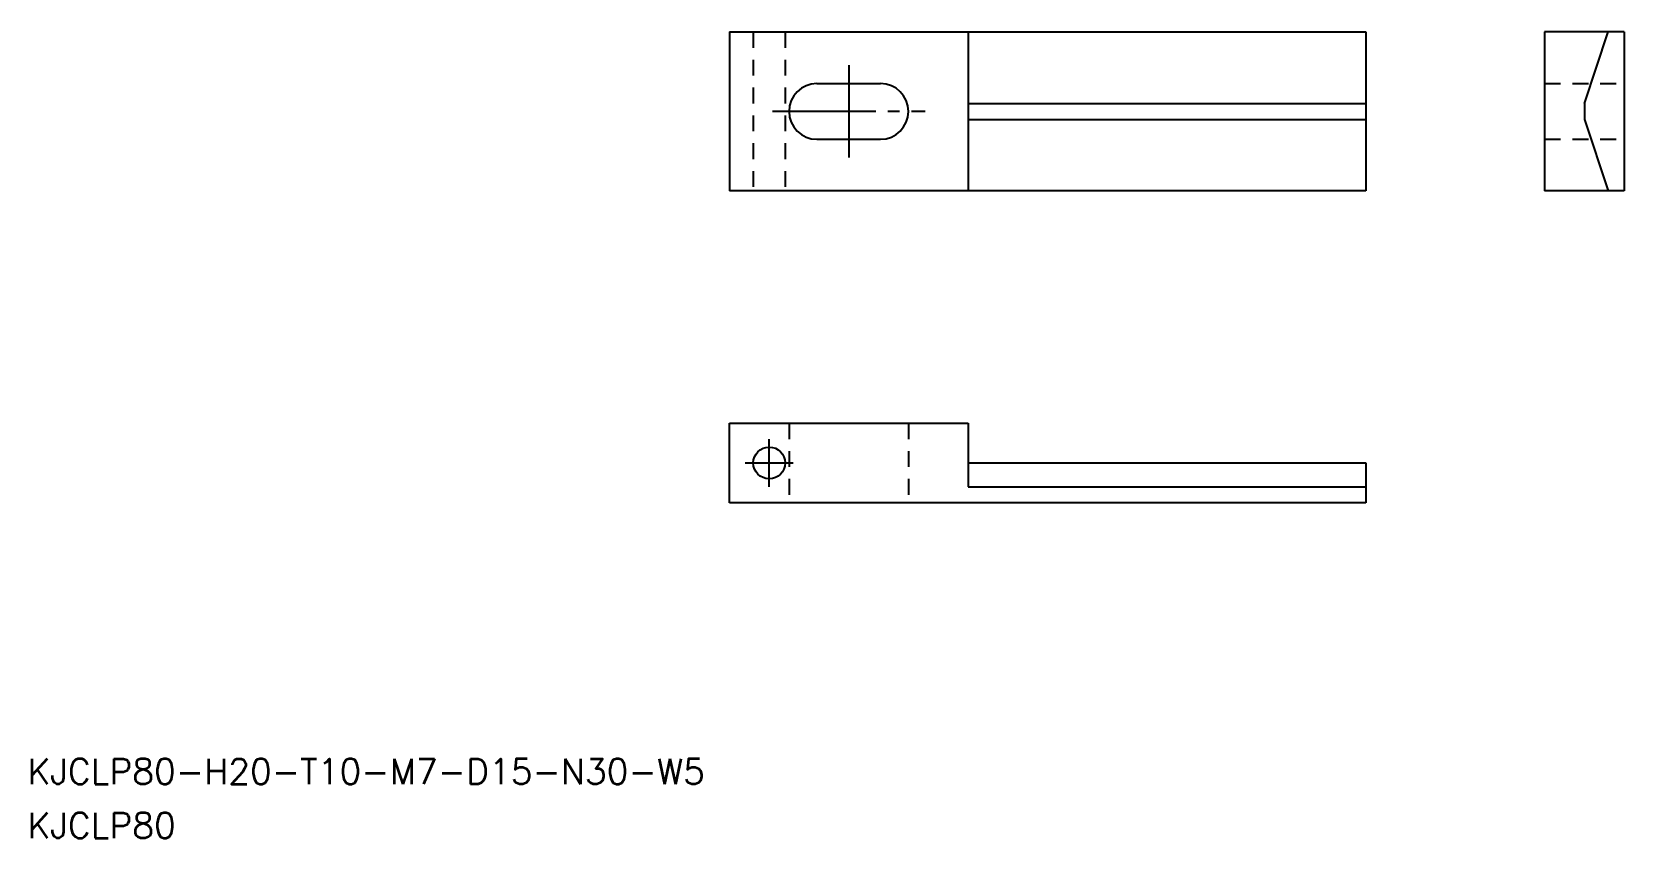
# Model space of a CAD drawing. Extents: x -17 to 183, y 99 to 200.
import ezdxf

# ---------------------------------------------------------------- set-up
doc = ezdxf.new("R2010")
doc.units = 0
doc.linetypes.add('CENTER', pattern=[17.5, 13, -1.5, 1.5, -1.5])
doc.linetypes.add('DASHED', pattern=[3.5, 2, -1.5])
doc.layers.get('0').update_dxf_attribs({"linetype": 'CONTINUOUS'})
doc.layers.add('CENTER', color=1, linetype='CENTER')
doc.styles.get("Standard").update_dxf_attribs({"font": 'txt.shx', "bigfont": '@extfont2.shx'})

msp = doc.modelspace()

# ---------------------------------------------------------------- linework, layer by layer
at = {"color": 7, "linetype": 'CONTINUOUS'}
for p, q in [((70.77, 200.17), (150.77, 200.17)), ((70.77, 200.17), (70.77, 180.17)), ((100.77, 200.17), (100.77, 180.17)), ((150.77, 200.17), (150.77, 180.17)), ((183.26, 200.17), (173.26, 200.17)), ((173.26, 200.17), (173.26, 180.17)), ((178.26, 191.17), (181.26, 200.17)), ((183.26, 200.17), (183.26, 180.17)), ((81.77, 193.67), (89.77, 193.67)), ((100.77, 191.17), (150.77, 191.17)), ((178.26, 191.17), (178.26, 189.17)), ((100.77, 189.17), (150.77, 189.17)), ((178.26, 189.17), (181.26, 180.17)), ((81.77, 186.67), (89.77, 186.67)), ((150.77, 180.17), (70.77, 180.17)), ((183.26, 180.17), (173.26, 180.17)), ((70.77, 140.98), (70.77, 150.98)), ((70.77, 150.98), (100.77, 150.98)), ((100.77, 150.98), (100.77, 142.98)), ((100.77, 145.98), (150.77, 145.98)), ((150.77, 145.98), (150.77, 140.98)), ((100.77, 142.98), (150.77, 142.98)), ((150.77, 140.98), (70.77, 140.98))]:
    msp.add_line(p, q, dxfattribs=at)
at = {"color": 3, "linetype": 'DASHED'}
for p, q in [((73.77, 200.17), (73.77, 180.17)), ((77.77, 200.17), (77.77, 180.17)), ((173.26, 193.67), (183.26, 193.67)), ((173.26, 186.67), (183.26, 186.67)), ((78.27, 150.98), (78.27, 140.98)), ((93.27, 150.98), (93.27, 140.98))]:
    msp.add_line(p, q, dxfattribs=at)
at = {"color": 7, "linetype": 'CONTINUOUS'}
msp.add_circle((75.77, 145.98), 2, dxfattribs=at)
for centre, start, end in [((81.77, 190.17), 90, 270), ((89.77, 190.17), 270, 90)]:
    msp.add_arc(centre, 3.5, start, end, dxfattribs=at)
at = {"layer": 'CENTER', "color": 1, "linetype": 'CENTER'}
for p, q in [((85.77, 195.98), (85.77, 184.36)), ((76.17, 190.19), (95.37, 190.19)), ((75.77, 142.98), (75.77, 148.98)), ((72.77, 145.98), (78.77, 145.98))]:
    msp.add_line(p, q, dxfattribs=at)

# ---------------------------------------------------------------- texts
at = {"color": 7, "linetype": 'CONTINUOUS'}
for s, p in [('KJCLP80-H20-T10-M7-D15-N30-W5', (-17.48, 105.61)), ('KJCLP80', (-17.48, 98.82))]:
    msp.add_text(s, height=3.2, dxfattribs=at).set_placement(p)

doc.saveas('drawing.dxf')
